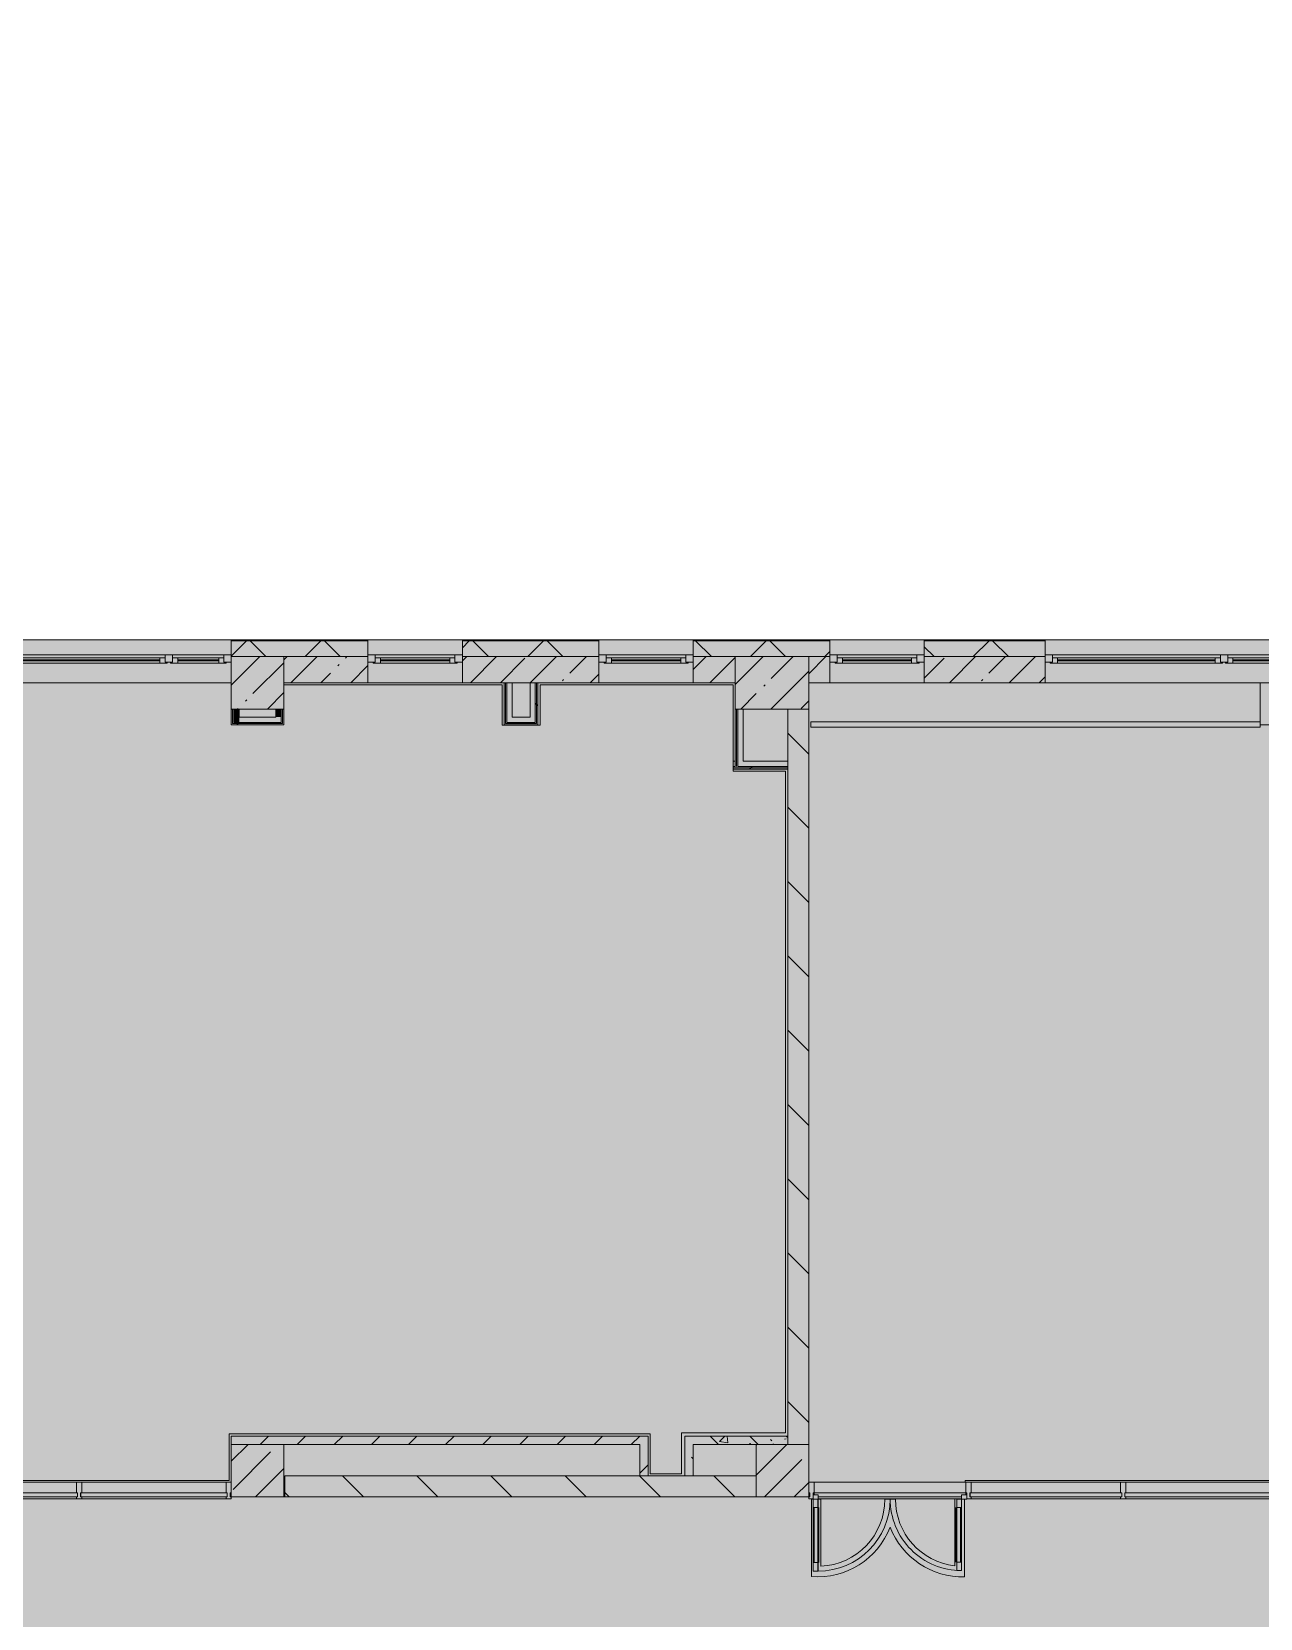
# Model space of a CAD drawing. Header units: millimetres. Extents: x 81094 to 272713, y -8553 to 29000.
# Drawn here: x 249352 to 261053, y 12246 to 27348 of the extents above; entities that cross this region are included whole.
import ezdxf

# ---------------------------------------------------------------- set-up
doc = ezdxf.new("R2010")
doc.units = ezdxf.units.MM
doc.layers.add('A-DETL-GENF-1', color=7, linetype='Continuous', lineweight=9, true_color=0xc0c0c0, transparency=0.4)
for name, color, linetype, lineweight, true_color in [('A-DETL-GENF-2', 7, 'Continuous', 5, 0xe2e2e2), ('A-DETL-GENF-3', 7, 'Continuous', 5, 0xb7b7b7), ('A-DOOR-3', 7, 'Continuous', 5, 0xb7b7b7), ('A-FLOR-2', 7, 'Continuous', 5, 0xb7b7b7), ('A-GLAZ-2', 7, 'Continuous', 5, 0x737373), ('A-GLAZ-CURT-3', 7, 'Continuous', 5, 0x737373), ('A-GLAZ-CWMG-4', 7, 'Continuous', 5, 0x737373), ('A-WALL-6', 7, 'Continuous', 5, 0x737373), ('A-WALL-7', 7, 'Continuous', 9, 0x737373), ('I-WALL-1', 7, 'Continuous', 5, 0xe7e7e7), ('I-WALL-2', 7, 'Continuous', 9, 0xe7e7e7), ('I-WALL-4', 7, 'Continuous', 5, 0x737373), ('I-WALL-5', 7, 'Continuous', 5, 0x787878), ('S-COLS-2', 7, 'Continuous', 5, 0x737373)]:
    doc.layers.add(name, color=color, linetype=linetype, lineweight=lineweight, true_color=true_color)
for name, color, linetype, lineweight in [('A-GLAZ-CURT-2', 7, 'Continuous', 5), ('A-WALL-5', 7, 'Continuous', 5), ('I-WALL-3', 7, 'Continuous', 5), ('S-COLS-1', 7, 'Continuous', 5)]:
    doc.layers.add(name, color=color, linetype=linetype, lineweight=lineweight)
pattern_1 = [(45, (145702.9, 0), (-285.1231, 285.1231), []), (45, (145988.04, 0), (-285.1231, 285.1231), [504.031, -100.806, 16.764, -84.042])]
pattern_2 = [(135, (145702.9, 0), (-353.5534, -353.5534), [])]
pattern_3 = [(135, (145702.9, 0), (-377.1708, -377.1708), [533.4, -88.9, 17.78, -88.9]), (135, (145702.9, 376.94), (-377.1708, -377.1708), []), (50, (145702.9, 0), (637.6445, -55.7866), [66.675, -733.425]), (355, (145702.9, 0), (-123.3494, 668.6992), [53.34, -586.74]), (100.451, (145756.05, -4.65), (514.299, 612.908), [56.665, -623.315]), (46.184, (145702.9, 177.8), (948.7764, -147.1497), [100.012, -1100.137]), (96.636, (145782, 165.5), (830.909, 865.997), [84.998, -934.973]), (351.184, (145702.9, 177.8), (830.918, 865.988), [80.01, -880.11]), (21, (145791.8, 133.35), (530.6506, -357.9283), [66.675, -733.425]), (326, (145791.8, 133.35), (216.308, 644.6585), [53.34, -586.74]), (71.451, (145836.04, 103.5), (746.9596, 286.7243), [56.665, -623.315]), (37.5, (145702.92, 0), (10.81053, 295.9426), [16.764, -562.864, 16.764, -578.866, -588.962]), (37.5, (145702.92, 0), (10.81053, 295.9426), [-1175.258, 16.764, -572.198]), (7.5, (145702.9, 0), (233.8692, 350.63175), [16.764, -322.834, 16.764, -549.529, -224.472]), (7.5, (145702.9, 0), (233.8692, 350.63175), [-905.891, 16.764, -207.708]), (327.5, (145504.67, 0), (474.5678, -20.0513), [16.764, -205.486, 16.764, -676.656, -920.115]), (327.5, (145504.67, 0), (474.5678, -20.0513), [-915.67, 16.764, -903.351]), (317.5, (145415.77, 0), (518.4522, 88.9934), [16.764, -272.161, 16.764, -443.738, -653.415]), (317.5, (145415.77, 0), (518.4522, 88.9934), [-749.427, 16.764, -636.651])]
pattern_4 = [(45, (145702.9, 0), (-530.33, 530.33), []), (135, (145702.9, 0), (-530.33, -530.33), [])]
pattern_5 = [(45, (145702.92, 0), (-176.7767, 176.7767), [])]

# ---------------------------------------------------------------- blocks, each defined once
blk = doc.blocks.new('120_Окно_СКБ_1Ст - 120_Окно_СКБ_1Ст 900х2500_h_ с форточкой-22877787-2_7_3_птичка')
at = {"layer": 'A-GLAZ-2'}
for p, q in [((-450, -127), (-450, -57)), ((-450, -57), (-380, -57)), ((450, -57), (-450, -57)), ((-380, -127), (-450, -127)), ((-450, -127), (-400, -127)), ((-380, -127), (-400, -127)), ((-400, -127), (-400, -137)), ((-400, -137), (400, -137)), ((400, -137), (-400, -137)), ((-380, -57), (-380, -127)), ((380, -87), (-380, -87)), ((-380, -87), (-380, -127)), ((-330, -137), (-330, -87)), ((-330, -107), (330, -107)), ((330, -117), (-330, -117)), ((330, -137), (330, -87)), ((380, -127), (380, -57)), ((380, -57), (450, -57)), ((380, -127), (380, -87)), ((450, -127), (380, -127)), ((400, -127), (380, -127)), ((400, -127), (450, -127)), ((400, -137), (400, -127)), ((450, -57), (450, -127))]:
    blk.add_line(p, q, dxfattribs=at)
blk = doc.blocks.new('120_Окно_СКБ_2Ст_Фрамуга сверху - 120_Окно_СКБ_2Ст_2300х2500_h_ ДОО-23103760-2_7_3_птичка')
at = {"layer": 'A-GLAZ-2'}
for p, q in [((-1150, -127), (-1150, -57)), ((-1150, -57), (-1080, -57)), ((1150, -57), (-1150, -57)), ((-1080, -127), (-1150, -127)), ((-1150, -127), (-1100, -127)), ((-1080, -127), (-1100, -127)), ((-1100, -127), (-1100, -137)), ((-1100, -137), (540, -137)), ((540, -137), (-1100, -137)), ((-1080, -57), (-1080, -127)), ((-1080, -57), (1080, -57)), ((520, -87), (-1080, -87)), ((-1080, -87), (-1080, -127)), ((-1030, -137), (-1030, -87)), ((-1030, -107), (470, -107)), ((470, -117), (-1030, -117)), ((470, -137), (470, -87)), ((520, -127), (520, -57)), ((520, -57), (590, -57)), ((520, -127), (520, -87)), ((590, -127), (520, -127)), ((540, -127), (520, -127)), ((540, -127), (570, -127)), ((540, -127), (570, -127)), ((540, -137), (540, -127)), ((590, -127), (570, -127)), ((570, -127), (570, -137)), ((570, -137), (1100, -137)), ((1100, -137), (570, -137)), ((590, -57), (590, -127)), ((1080, -87), (590, -87)), ((590, -87), (590, -127)), ((640, -137), (640, -87)), ((640, -107), (1030, -107)), ((1030, -117), (640, -117)), ((1030, -137), (1030, -87)), ((1080, -127), (1080, -57)), ((1080, -57), (1150, -57)), ((1080, -127), (1080, -87)), ((1150, -127), (1080, -127)), ((1100, -127), (1080, -127)), ((1100, -127), (1150, -127)), ((1100, -137), (1100, -127)), ((1150, -57), (1150, -127))]:
    blk.add_line(p, q, dxfattribs=at)
blk = doc.blocks.new('120_Окно_СКБ_2Ст_Фрамуга сверху - 120_Окно_СКБ_2Ст_2300х2500_h_ ДОО-V132-2_7_3_птичка')
at = {"layer": 'A-GLAZ-2'}
for p, q in [((-1150, -127), (-1150, -57)), ((-1150, -57), (-1080, -57)), ((1150, -57), (-1150, -57)), ((-1080, -127), (-1150, -127)), ((-1150, -127), (-1100, -127)), ((-1080, -127), (-1100, -127)), ((-1100, -127), (-1100, -137)), ((-1100, -137), (540, -137)), ((540, -137), (-1100, -137)), ((-1080, -57), (-1080, -127)), ((-1080, -57), (1080, -57)), ((520, -87), (-1080, -87)), ((-1080, -87), (-1080, -127)), ((-1030, -137), (-1030, -87)), ((-1030, -107), (470, -107)), ((470, -117), (-1030, -117)), ((470, -137), (470, -87)), ((520, -127), (520, -57)), ((520, -57), (590, -57)), ((520, -127), (520, -87)), ((590, -127), (520, -127)), ((540, -127), (520, -127)), ((540, -127), (570, -127)), ((540, -127), (570, -127)), ((540, -137), (540, -127)), ((590, -127), (570, -127)), ((570, -127), (570, -137)), ((570, -137), (1100, -137)), ((1100, -137), (570, -137)), ((590, -57), (590, -127)), ((1080, -87), (590, -87)), ((590, -87), (590, -127)), ((640, -137), (640, -87)), ((640, -107), (1030, -107)), ((1030, -117), (640, -117)), ((1030, -137), (1030, -87)), ((1080, -127), (1080, -57)), ((1080, -57), (1150, -57)), ((1080, -127), (1080, -87)), ((1150, -127), (1080, -127)), ((1100, -127), (1080, -127)), ((1100, -127), (1150, -127)), ((1100, -137), (1100, -127)), ((1150, -57), (1150, -127))]:
    blk.add_line(p, q, dxfattribs=at)
blk = doc.blocks.new('BSC_Колонна _Прямоугольная - 500х500-23282986-2_7_3_птичка')
at = {"layer": 'S-COLS-1'}
h = blk.add_hatch(dxfattribs=at)
h.set_pattern_fill('FP_164', color=256, style=0, pattern_type=2)
h.set_pattern_definition([(45, (-105800, -21150), (-285.1231, 285.1231), []), (45, (-105514.88, -21150), (-285.1231, 285.1231), [504.031, -100.806, 16.764, -84.042])])
h.paths.add_polyline_path([(-250, -250), (250, -250), (250, 250), (-250, 250), (-250, -95)])
at = {"layer": 'S-COLS-2'}
for p, q in [((250, 250), (-250, 250)), ((-250, 250), (-250, -250)), ((250, -250), (250, 250)), ((-250, -250), (250, -250))]:
    blk.add_line(p, q, dxfattribs=at)
blk = doc.blocks.new('BSC_Колонна _Прямоугольная - 700х500-V157-2_7_3_птичка')
at = {"layer": 'S-COLS-1'}
h = blk.add_hatch(dxfattribs=at)
h.set_pattern_fill('FP_176', color=256, style=0, pattern_type=2)
h.set_pattern_definition([(45, (-110700, -21150), (-285.1231, 285.1231), []), (45, (-110414.88, -21150), (-285.1231, 285.1231), [504.031, -100.806, 16.764, -84.042])])
h.paths.add_polyline_path([(-350, -250), (350, -250), (350, 250), (-350, 250)])
at = {"layer": 'S-COLS-2'}
for p, q in [((350, 250), (-350, 250)), ((-350, 250), (-350, -250)), ((350, -250), (350, 250)), ((-350, -250), (350, -250))]:
    blk.add_line(p, q, dxfattribs=at)
blk = doc.blocks.new('Прямоугольный импост - Импост структурный с накладкой - 160мм Темный-V196-2_7_3_птичка')
at = {"layer": 'A-GLAZ-CWMG-4'}
for p, q in [((-50, 0), (-50, 17)), ((-50, 17), (0, 17)), ((-40, 0), (-50, 0)), ((-40, -40), (-40, 0)), ((0, 0), (-10, 0)), ((-10, 0), (-10, -40)), ((0, 17), (0, 0)), ((-50, -140), (-50, -40)), ((-50, -40), (-40, -40)), ((0, -140), (-50, -140)), ((-10, -40), (0, -40)), ((0, -40), (0, -140))]:
    blk.add_line(p, q, dxfattribs=at)
blk = doc.blocks.new('Системная панель - Стекло - 40мм-32427251-2_7_3_птичка')
at = {"layer": 'A-GLAZ-CURT-2'}
h = blk.add_hatch(dxfattribs=at)
h.set_pattern_fill('FP_193', color=256, style=0, pattern_type=2)
h.set_pattern_definition([(45, (-105312.5, -12900), (-1414.214, 1414.214), [1000, -3000]), (45, (-106312.5, -13400), (-1414.214, 1414.214), [3000, -1000]), (45, (-104312.5, -13900), (-1414.214, 1414.214), [1000, -3000])])
h.paths.add_polyline_path([(-218, 0), (697, 0), (697, 40), (-697, 40), (-697, 0)])
at = {"layer": 'A-GLAZ-CURT-3'}
for p, q in [((697, 40), (-697, 40)), ((-697, 40), (-697, 0)), ((697, 0), (697, 40)), ((-697, 0), (697, 0))]:
    blk.add_line(p, q, dxfattribs=at)
blk = doc.blocks.new('Прямоугольный импост - Импост структурный с накладкой - 160мм Темный-32427249-2_7_3_птичка')
at = {"layer": 'A-GLAZ-CWMG-4'}
for p, q in [((105500, 13540), (104125, 13540)), ((105500, 13383), (104125, 13383))]:
    blk.add_line(p, q, dxfattribs=at)
blk = doc.blocks.new('Системная панель - Стекло - 40мм-32427252-2_7_3_птичка')
at = {"layer": 'A-GLAZ-CURT-3'}
for p, q in [((720, 40), (-720, 40)), ((-720, 40), (-720, 0)), ((-720, 0), (720, 0)), ((720, 0), (720, 40))]:
    blk.add_line(p, q, dxfattribs=at)
blk = doc.blocks.new('Прямоугольный импост - Импост структурный с накладкой - 160мм Темный-32427250-2_7_3_птичка')
at = {"layer": 'A-GLAZ-CWMG-4'}
for p, q in [((104075, 13540), (102655, 13540)), ((104075, 13383), (102655, 13383))]:
    blk.add_line(p, q, dxfattribs=at)
blk = doc.blocks.new('Прямоугольный импост - Импост структурный с накладкой - 160мм Темный-V198-2_7_3_птичка')
at = {"layer": 'A-GLAZ-CWMG-4'}
for p, q in [((-25, 0), (-25, 17)), ((-25, 17), (25, 17)), ((-15, 0), (-25, 0)), ((-15, -40), (-15, 0)), ((25, 0), (15, 0)), ((15, 0), (15, -40)), ((25, 17), (25, 0)), ((-25, -140), (-25, -40)), ((-25, -40), (-15, -40)), ((25, -140), (-25, -140)), ((15, -40), (25, -40)), ((25, -40), (25, -140))]:
    blk.add_line(p, q, dxfattribs=at)
blk = doc.blocks.new('Прямоугольный импост - Импост структурный с накладкой - 160мм Темный-32356295-2_7_3_птичка')
at = {"layer": 'A-GLAZ-CWMG-4'}
for p, q in [((-50, 40), (-50, 140)), ((-50, 140), (0, 140)), ((-40, 40), (-50, 40)), ((-40, 20), (-40, 40)), ((-10, 40), (-10, 0)), ((0, 40), (-10, 40)), ((-10, 0), (0, 0)), ((0, 140), (0, 40)), ((0, 0), (0, -17)), ((0, -17), (-36, -17))]:
    blk.add_line(p, q, dxfattribs=at)
blk = doc.blocks.new('Системная панель - Стекло - 40мм-32428871-2_7_3_птичка')
at = {"layer": 'A-GLAZ-CURT-3'}
for p, q in [((749, 0), (-749, 0)), ((-749, 0), (-749, -40)), ((749, -40), (749, 0)), ((-749, -40), (749, -40))]:
    blk.add_line(p, q, dxfattribs=at)
blk = doc.blocks.new('Дверь_Витражная_остекление_ - ВВ-23-32429828-2_7_3_птичка')
at = {"layer": 'A-DETL-GENF-2'}
for points in [[(-682.5, 700), (-682.5, 20), (-637.5, 20), (-637.5, 700)], [(687.5, 705), (687.5, 20), (732.5, 20), (732.5, 705)]]:
    blk.add_hatch(color=256, dxfattribs=at).paths.add_polyline_path(points)
at = {"layer": 'A-DETL-GENF-3'}
for p, q in [((-682.5, 700), (-637.5, 700)), ((-682.5, 700), (-682.5, 20)), ((-637.5, 700), (-682.5, 700)), ((-682.5, 700), (-682.5, 20)), ((-682.5, 620), (-637.5, 620)), ((-672.5, 620), (-672.5, 100)), ((-637.5, 700), (-637.5, 20)), ((-637.5, 20), (-637.5, 700)), ((-628.5, 620), (-628.5, 100)), ((678.5, 625), (678.5, 100)), ((732.5, 705), (687.5, 705)), ((687.5, 705), (687.5, 20)), ((732.5, 705), (687.5, 705)), ((687.5, 705), (687.5, 20)), ((732.5, 625), (687.5, 625)), ((722.5, 625), (722.5, 100)), ((732.5, 705), (732.5, 20)), ((732.5, 20), (732.5, 705)), ((-682.5, 100), (-637.5, 100)), ((-637.5, 20), (-682.5, 20)), ((-682.5, 20), (-637.5, 20)), ((732.5, 100), (687.5, 100))]:
    blk.add_line(p, q, dxfattribs=at)
at = {"layer": 'A-DOOR-3'}
for p, q in [((-682.5, 700), (-682.5, 20)), ((682.5, 705), (682.5, 20)), ((-682.5, 20), (-732.5, 20)), ((-732.5, 20), (-732.5, -20)), ((-682.5, -20), (-682.5, 20)), ((732.5, 20), (682.5, 20)), ((682.5, 20), (682.5, -20)), ((732.5, -20), (732.5, 20)), ((-732.5, -20), (-682.5, -20)), ((682.5, -20), (732.5, -20))]:
    blk.add_line(p, q, dxfattribs=at)
for centre, radius, start, end in [((-682.5, 20), 680, 360, 90), ((682.5, 20), 685, 90, 180)]:
    blk.add_arc(centre, radius, start, end, dxfattribs=at)
blk = doc.blocks.new('Прямоугольный импост - Импост структурный с накладкой - 160мм Темный-32428730-2_7_3_птичка')
at = {"layer": 'A-GLAZ-CWMG-4'}
for p, q in [((111101, 13540), (112546, 13540)), ((111101, 13420), (111101, 13440)), ((111101, 13440), (112546, 13440)), ((111141, 13400), (112506, 13400)), ((111141, 13383), (112506, 13383)), ((112546, 13440), (112546, 13420))]:
    blk.add_line(p, q, dxfattribs=at)
blk = doc.blocks.new('Прямоугольный импост - Импост структурный с накладкой - 160мм Темный-32428868-2_7_3_птичка')
at = {"layer": 'A-GLAZ-CWMG-4'}
for p, q in [((114071, 13540), (115549, 13540)), ((114071, 13383), (115549, 13383))]:
    blk.add_line(p, q, dxfattribs=at)
blk = doc.blocks.new('Системная панель - Стекло - 40мм-32428872-2_7_3_птичка')
at = {"layer": 'A-GLAZ-CURT-2'}
h = blk.add_hatch(dxfattribs=at)
h.set_pattern_fill('FP_194', color=256, style=0, pattern_type=2)
h.set_pattern_definition([(225, (113808, 12900), (1414.214, -1414.214), [1000, -3000]), (225, (114808, 13400), (1414.214, -1414.214), [3000, -1000]), (225, (112808, 13900), (1414.214, -1414.214), [1000, -3000])])
h.paths.add_polyline_path([(-723, 0), (-723, -40), (722, -40), (722, 0), (-561, 0)])
at = {"layer": 'A-GLAZ-CURT-3'}
for p, q in [((722, 0), (-723, 0)), ((-723, 0), (-723, -40)), ((722, -40), (722, 0)), ((-723, -40), (722, -40))]:
    blk.add_line(p, q, dxfattribs=at)
blk = doc.blocks.new('Прямоугольный импост - Импост структурный с накладкой - 160мм Темный-32428869-2_7_3_птичка')
at = {"layer": 'A-GLAZ-CWMG-4'}
for p, q in [((112596, 13540), (114021, 13540)), ((112596, 13383), (114021, 13383))]:
    blk.add_line(p, q, dxfattribs=at)
blk = doc.blocks.new('Прямоугольный импост - Импост структурный с накладкой - 160мм Темный-32356291-2_7_3_птичка')
at = {"layer": 'A-GLAZ-CWMG-4'}
for p, q in [((-25, 40), (-25, 140)), ((-25, 140), (25, 140)), ((-15, 40), (-25, 40)), ((-25, -17), (-25, 0)), ((-25, 0), (-15, 0)), ((-15, 0), (-15, 40)), ((15, 40), (15, 20)), ((25, 40), (15, 40)), ((25, 140), (25, 40)), ((15, -17), (-25, -17))]:
    blk.add_line(p, q, dxfattribs=at)
blk = doc.blocks.new('Прямоугольный импост - Импост структурный с накладкой - 160мм Темный-30755836-2_7_3_птичка')
at = {"layer": 'A-GLAZ-CWMG-4'}
for p, q in [((-25, 40), (-25, 140)), ((-25, 140), (25, 140)), ((-15, 40), (-25, 40)), ((-25, -17), (-25, 0)), ((-25, 0), (-15, 0)), ((-15, 0), (-15, 40)), ((15, 40), (15, 0)), ((25, 40), (15, 40)), ((15, 0), (25, 0)), ((25, 140), (25, 40)), ((25, 0), (25, -17)), ((25, -17), (-25, -17))]:
    blk.add_line(p, q, dxfattribs=at)

msp = doc.modelspace()

# ---------------------------------------------------------------- hatches: boundary and pattern name
at = {"layer": 'A-DETL-GENF-1'}
msp.add_hatch(color=256, dxfattribs=at).paths.add_polyline_path([(267919.9, -258), (270940.9, -258), (270940.9, 21558), (239010.9, 21558), (239010.9, 27348), (230562.9, 27348), (230562.9, 5750), (234904.9, 5750), (234904.9, -258), (266992.3, -258)])
at = {"layer": 'A-WALL-5'}
h = msp.add_hatch(dxfattribs=at)
h.set_pattern_fill('FP_77', color=256, style=0, pattern_type=2)
h.set_pattern_definition([(45, (145702.9, 0), (-353.5534, 353.5534), []), (135, (145702.9, 0), (-353.5534, -353.5534), [])])
h.paths.add_polyline_path([(270932.9, 21400), (270932.9, 21550), (265853.1, 21550), (265853.1, 21400), (270782.9, 21400)])
h.paths.add_polyline_path([(264953.1, 21400), (264953.1, 21550), (263603.4, 21550), (263603.4, 21400), (264209.8, 21400)])
h.paths.add_polyline_path([(252152, 21400), (252553.4, 21400), (252553.4, 21550), (251253.1, 21550), (251253.1, 21400), (251752.9, 21400)])
h.paths.add_polyline_path([(254753.4, 21400), (254753.4, 21550), (253453.4, 21550), (253453.4, 21400), (254007.1, 21400)])
h.paths.add_polyline_path([(255653.4, 21400), (256952.9, 21400), (256952.9, 21550), (255653.4, 21550)])
h.paths.add_polyline_path([(261803.4, 21400), (262703.4, 21400), (262703.4, 21550), (261303.4, 21550), (261303.4, 21400), (261427.2, 21400)])
h.paths.add_polyline_path([(259003.4, 21400), (259003.4, 21550), (257852.9, 21550), (257852.9, 21400)])
h.paths.add_polyline_path([(248953.1, 21400), (248953.1, 21550), (247752.9, 21550), (247752.9, 21400), (248441.9, 21400)])
h.paths.add_polyline_path([(239010.9, 21400), (239012.9, 21400), (239008.8, 21550), (238762.9, 21550), (238762.9, 21400), (238969.9, 21400)])
h.paths.add_polyline_path([(242312.9, 21400), (246852.9, 21400), (246852.9, 21550), (242312.9, 21550)])
at = {"layer": 'I-WALL-1'}
msp.add_hatch(color=256, dxfattribs=at).paths.add_polyline_path([(256127.9, 20404), (256127.9, 20900), (256077.9, 20900), (256077.9, 20404)])
at = {"layer": 'I-WALL-2'}
for points in [[(253927.9, 20774), (253927.9, 21150), (253877.9, 21150), (253877.9, 20774)], [(254147.9, 20824), (254147.9, 21150), (254097.9, 21150), (254097.9, 20824)], [(251327.9, 20774), (251327.9, 20900), (251277.9, 20900), (251277.9, 20774)], [(251727.9, 20824), (251727.9, 20900), (251677.9, 20900), (251677.9, 20824)], [(251327.9, 20774), (251727.9, 20774), (251727.9, 20824), (251327.9, 20824)], [(253927.9, 20774), (254147.9, 20774), (254147.9, 20824), (253927.9, 20824)]]:
    msp.add_hatch(color=256, dxfattribs=at).paths.add_polyline_path(points)
h = msp.add_hatch(color=256, dxfattribs=at)
h.paths.add_polyline_path([(256052.9, 20354), (256052.9, 20404), (256032.9, 20404), (256032.9, 20354)])
h.paths.add_polyline_path([(256552.9, 20354), (256552.9, 20404), (256077.9, 20404), (256077.9, 20354)])
at = {"layer": 'I-WALL-3'}
h = msp.add_hatch(dxfattribs=at)
h.set_pattern_fill('FP_85', color=256, style=0, pattern_type=2)
h.set_pattern_definition(pattern_1)
h.paths.add_polyline_path([(257852.9, 21150), (259003.4, 21150), (259003.4, 21400), (257852.9, 21400)])
h.paths.add_polyline_path([(261803.4, 21150), (262703.4, 21150), (262703.4, 21400), (261803.4, 21400), (261803.4, 21239.3)])
h.paths.add_polyline_path([(266912.9, 21150), (266912.9, 21400), (266552.9, 21400), (266552.9, 21150)])
h.paths.add_polyline_path([(264218.4, 21150), (264953.1, 21150), (264953.1, 21400), (263603.4, 21400), (263603.4, 21150), (264209.8, 21150)])
h.paths.add_polyline_path([(246840.4, 21150), (246852.9, 21150), (246852.9, 21400), (246502.9, 21400), (246502.9, 21150), (246827.9, 21150)])
h.paths.add_polyline_path([(248441.9, 21150), (248953.1, 21150), (248953.1, 21400), (247752.9, 21400), (247752.9, 21150)])
h.paths.add_polyline_path([(251752.9, 21150), (252553.4, 21150), (252553.4, 21400), (251752.9, 21400)])
h.paths.add_polyline_path([(254007.1, 21150), (254753.4, 21150), (254753.4, 21400), (253453.4, 21400), (253453.4, 21150), (253927.9, 21150)])
h.paths.add_polyline_path([(256952.9, 21150), (256952.9, 21400), (256752.9, 21400), (256752.9, 21150), (256789.6, 21150)])
h.paths.add_polyline_path([(256052.9, 21150), (256052.9, 21400), (255653.4, 21400), (255653.4, 21150), (255862.1, 21150)])
h = msp.add_hatch(dxfattribs=at)
h.set_pattern_fill('FP_189', color=256, style=0, pattern_type=2)
h.set_pattern_definition(pattern_4)
h.paths.add_polyline_path([(254147.9, 20774), (254160.4, 20774), (254160.4, 21150), (254147.9, 21150), (254147.9, 20824)])
h = msp.add_hatch(dxfattribs=at)
h.set_pattern_fill('FP_189', color=256, style=0, pattern_type=2)
h.set_pattern_definition(pattern_4)
h.paths.add_polyline_path([(254172.9, 20761.5), (254172.9, 21150), (254160.4, 21150), (254160.4, 20761.5)])
h = msp.add_hatch(dxfattribs=at)
h.set_pattern_fill('FP_88', color=256, style=0, pattern_type=2)
h.set_pattern_definition(pattern_2)
h.paths.add_polyline_path([(256752.9, 13900), (256752.9, 20900), (256552.9, 20900), (256552.9, 13900)])
h = msp.add_hatch(dxfattribs=at)
h.set_pattern_fill('FP_189', color=256, style=0, pattern_type=2)
h.set_pattern_definition(pattern_4)
h.paths.add_polyline_path([(251265.4, 20749), (251752.9, 20749), (251752.9, 20761.5), (251265.4, 20761.5)])
h = msp.add_hatch(dxfattribs=at)
h.set_pattern_fill('FP_189', color=256, style=0, pattern_type=2)
h.set_pattern_definition(pattern_4)
h.paths.add_polyline_path([(251277.9, 20761.5), (251740.4, 20761.5), (251740.4, 20774), (251277.9, 20774)])
h = msp.add_hatch(dxfattribs=at)
h.set_pattern_fill('FP_189', color=256, style=0, pattern_type=2)
h.set_pattern_definition(pattern_4)
h.paths.add_polyline_path([(256552.9, 20341.5), (256552.9, 20354), (256032.9, 20354), (256032.9, 20341.5)])
h = msp.add_hatch(dxfattribs=at)
h.set_pattern_fill('FP_189', color=256, style=0, pattern_type=2)
h.set_pattern_definition(pattern_4)
h.paths.add_polyline_path([(256552.9, 20329), (256552.9, 20341.5), (256032.9, 20341.5), (256032.9, 20329)])
h = msp.add_hatch(dxfattribs=at)
h.set_pattern_fill('FP_89', color=256, style=0, pattern_type=2)
h.set_pattern_definition(pattern_5)
h.paths.add_polyline_path([(255222.9, 13900), (255222.9, 13980), (251252.9, 13980), (251252.9, 13900), (255142.9, 13900)])
h = msp.add_hatch(dxfattribs=at)
h.set_pattern_fill('FP_89', color=256, style=0, pattern_type=2)
h.set_pattern_definition(pattern_5)
h.paths.add_polyline_path([(255222.9, 13600), (255222.9, 13900), (255142.9, 13900), (255142.9, 13600)])
h = msp.add_hatch(dxfattribs=at)
h.set_pattern_fill('FP_88', color=256, style=0, pattern_type=2)
h.set_pattern_definition(pattern_2)
h.paths.add_polyline_path([(256252.9, 13400), (256252.9, 13600), (251762.9, 13600), (251762.9, 13400), (255862.1, 13400)])
at = {"layer": 'I-WALL-5'}
h = msp.add_hatch(dxfattribs=at)
h.set_pattern_fill('FP_98', color=256, style=0, pattern_type=2)
h.set_pattern_definition(pattern_3)
h.paths.add_polyline_path([(255652.9, 13600), (255652.9, 13980), (255572.9, 13980), (255572.9, 13600)])
h = msp.add_hatch(dxfattribs=at)
h.set_pattern_fill('FP_98', color=256, style=0, pattern_type=2)
h.set_pattern_definition(pattern_3)
h.paths.add_polyline_path([(256552.9, 13900), (256552.9, 13980), (255652.9, 13980), (255652.9, 13900), (255862.1, 13900)])
at = {"layer": 'S-COLS-1'}
h = msp.add_hatch(dxfattribs=at)
h.set_pattern_fill('FP_85', color=256, style=0, pattern_type=2)
h.set_pattern_definition(pattern_1)
h.paths.add_polyline_path([(251752.9, 13400), (251752.9, 13900), (251252.9, 13900), (251252.9, 13400)])
h = msp.add_hatch(dxfattribs=at)
h.set_pattern_fill('FP_85', color=256, style=0, pattern_type=2)
h.set_pattern_definition(pattern_1)
h.paths.add_polyline_path([(256252.9, 13400), (256752.9, 13400), (256752.9, 13900), (256252.9, 13900), (256252.9, 13534.8)])

# ---------------------------------------------------------------- linework, layer by layer
at = {"layer": 'A-FLOR-2'}
for p, q in [((253831.9, 21130), (251752.9, 21130)), ((253831.9, 20748), (253831.9, 21130)), ((256031.9, 21130), (254193.9, 21130)), ((254193.9, 21130), (254193.9, 20748)), ((256031.9, 20308), (256031.9, 21130)), ((254193.9, 20748), (253831.9, 20748)), ((256531.9, 20308), (256031.9, 20308)), ((256531.9, 14011), (256531.9, 20308)), ((251232.9, 13557), (251232.9, 14000)), ((251232.9, 14000), (255242.9, 14000)), ((255242.9, 14000), (255242.9, 13620)), ((255541.9, 13620), (255541.9, 14011)), ((255541.9, 14011), (256531.9, 14011)), ((255242.9, 13620), (255541.9, 13620)), ((248357.9, 13557), (251232.9, 13557)), ((258242.9, 13540), (258242.9, 13557)), ((258242.9, 13557), (261302.9, 13557)), ((251762.9, 13400), (251752.9, 13400)), ((256752.9, 13400.5), (256763.8, 13400.5)), ((256789.6, 13378.5), (256778.8, 13378.5)), ((256778.8, 13378.5), (256778.8, 12642.4)), ((256868.1, 13378.5), (256838.4, 13378.5)), ((256868.1, 12740.7), (256868.1, 13378.5)), ((257578.4, 13380), (257478.4, 13380)), ((258208.4, 13381.5), (258143.7, 13381.5)), ((258143.7, 13381.5), (258143.7, 12744.4)), ((258236, 12640.2), (258236, 13380))]:
    msp.add_line(p, q, dxfattribs=at)
for centre, radius, start, end in [((256838.4, 13380), 640, 272.66078, 0), ((258218.4, 13380), 640, 180, 263.29215), ((256838.4, 13380), 740, 265.37807, 338.81722), ((258218.4, 13380), 740, 201.18278, 271.36364)]:
    msp.add_arc(centre, radius, start, end, dxfattribs=at)
at = {"layer": 'A-WALL-6'}
for p, q in [((255653.4, 21558), (242312.9, 21558)), ((251253.1, 21558), (251253.1, 21400)), ((252553.4, 21400), (252553.4, 21558)), ((253453.4, 21558), (253453.4, 21400)), ((254753.4, 21400), (254753.4, 21558)), ((265853.1, 21558), (255653.4, 21558)), ((255653.4, 21558), (255653.4, 21400)), ((256952.9, 21400), (256952.9, 21558)), ((257852.9, 21558), (257852.9, 21400)), ((259003.4, 21400), (259003.4, 21558))]:
    msp.add_line(p, q, dxfattribs=at)
at = {"layer": 'A-WALL-7'}
for p, q in [((252553.4, 21553), (251253.1, 21553)), ((252553.4, 21550), (251253.1, 21550)), ((254753.4, 21553), (253453.4, 21553)), ((254753.4, 21550), (253453.4, 21550)), ((256952.9, 21553), (255653.4, 21553)), ((256952.9, 21550), (255653.4, 21550)), ((259003.4, 21553), (257852.9, 21553)), ((259003.4, 21550), (257852.9, 21550)), ((252553.4, 21400), (251752.9, 21400)), ((254753.4, 21400), (253453.4, 21400)), ((256052.9, 21400), (255653.4, 21400)), ((256952.9, 21400), (256752.9, 21400)), ((259003.4, 21400), (257852.9, 21400)), ((253927.9, 21150), (253852.9, 21150)), ((253865.4, 20761.5), (253865.4, 21150)), ((253877.9, 20774), (253877.9, 21150)), ((254172.9, 21150), (254097.9, 21150)), ((254147.9, 21150), (254147.9, 20774)), ((254160.4, 21150), (254160.4, 20761.5)), ((251265.4, 20761.5), (251265.4, 20900)), ((251277.9, 20774), (251277.9, 20900)), ((251727.9, 20900), (251727.9, 20774)), ((251740.4, 20900), (251740.4, 20761.5)), ((256065.4, 20900), (256065.4, 20354)), ((256077.9, 20900), (256077.9, 20354)), ((251740.4, 20761.5), (251265.4, 20761.5)), ((251727.9, 20774), (251277.9, 20774)), ((254160.4, 20761.5), (253865.4, 20761.5)), ((254147.9, 20774), (253877.9, 20774)), ((256052.9, 20404), (256052.9, 20354)), ((256052.9, 20354), (256032.9, 20354)), ((256552.9, 20341.5), (256032.9, 20341.5)), ((256552.9, 20354), (256077.9, 20354)), ((256552.9, 13900), (256552.9, 13980)), ((255142.9, 13600), (255222.9, 13600))]:
    msp.add_line(p, q, dxfattribs=at)
at = {"layer": 'I-WALL-4'}
for p, q in [((252553.4, 21150), (252553.4, 21400)), ((253453.4, 21400), (253453.4, 21150)), ((254753.4, 21150), (254753.4, 21400)), ((255653.4, 21400), (255653.4, 21150)), ((256952.9, 21150), (256952.9, 21400)), ((257852.9, 21400), (257852.9, 21150)), ((259003.4, 21150), (259003.4, 21400)), ((251252.9, 21150), (246852.9, 21150)), ((253852.9, 21150), (251752.9, 21150)), ((253852.9, 21150), (253852.9, 20749)), ((253927.9, 21150), (254097.9, 21150)), ((253927.9, 20824), (253927.9, 21150)), ((254097.9, 21150), (254097.9, 20824)), ((256052.9, 21150), (254172.9, 21150)), ((254172.9, 20749), (254172.9, 21150)), ((261303.4, 21150), (256752.9, 21150)), ((261053.4, 21150), (261053.4, 20728)), ((251252.9, 20900), (251252.9, 20749)), ((251327.9, 20824), (251327.9, 20900)), ((251677.9, 20900), (251677.9, 20824)), ((251752.9, 20749), (251752.9, 20900)), ((256052.9, 20900), (256052.9, 20404)), ((256127.9, 20404), (256127.9, 20900)), ((256552.9, 20900), (256552.9, 13980)), ((256752.9, 13900), (256752.9, 20900)), ((251252.9, 20749), (251752.9, 20749)), ((251677.9, 20824), (251327.9, 20824)), ((253852.9, 20749), (254172.9, 20749)), ((254097.9, 20824), (253927.9, 20824)), ((256773.9, 20778), (261053.4, 20778)), ((256773.9, 20778), (256773.9, 20728)), ((261053.4, 20728), (256773.9, 20728)), ((261053.4, 20749), (261803.4, 20749)), ((256052.9, 20404), (256032.9, 20404)), ((256032.9, 20404), (256032.9, 20329)), ((256552.9, 20404), (256127.9, 20404)), ((256032.9, 20329), (256552.9, 20329)), ((255222.9, 13980), (251252.9, 13980)), ((251252.9, 13980), (251252.9, 13900)), ((251252.9, 13900), (255142.9, 13900)), ((255142.9, 13900), (255142.9, 13600)), ((255222.9, 13600), (255222.9, 13980)), ((255572.9, 13980), (255572.9, 13600)), ((256552.9, 13980), (255572.9, 13980)), ((255652.9, 13600), (255652.9, 13900)), ((255652.9, 13900), (256752.9, 13900)), ((255142.9, 13600), (251762.9, 13600)), ((251762.9, 13600), (251762.9, 13400)), ((256252.9, 13600), (255222.9, 13600)), ((256252.9, 13400), (256252.9, 13600)), ((251762.9, 13400), (256252.9, 13400))]:
    msp.add_line(p, q, dxfattribs=at)
at = {"layer": 'S-COLS-2'}
for p, q in [((251752.9, 13900), (251252.9, 13900)), ((251252.9, 13900), (251252.9, 13400)), ((251752.9, 13400), (251752.9, 13900)), ((256552.9, 13900), (256252.9, 13900)), ((256252.9, 13900), (256252.9, 13600)), ((256752.9, 13900), (256552.9, 13900)), ((256752.9, 13400), (256752.9, 13900)), ((256252.9, 13600), (256252.9, 13400)), ((251252.9, 13400), (251752.9, 13400)), ((256252.9, 13400), (256752.9, 13400))]:
    msp.add_line(p, q, dxfattribs=at)

# ---------------------------------------------------------------- block references
at = {"layer": 'A-DOOR-3', "rotation": 180}
msp.add_blockref('Дверь_Витражная_остекление_ - ВВ-23-32429828-2_7_3_птичка', (257525.9, 13400), dxfattribs=at)
at = {"layer": 'A-GLAZ-2'}
for name, p in [('120_Окно_СКБ_2Ст_Фрамуга сверху - 120_Окно_СКБ_2Ст_2300х2500_h_ ДОО-23103760-2_7_3_птичка', (250103.1, 21475)), ('120_Окно_СКБ_1Ст - 120_Окно_СКБ_1Ст 900х2500_h_ с форточкой-22877787-2_7_3_птичка', (253003.4, 21475)), ('120_Окно_СКБ_1Ст - 120_Окно_СКБ_1Ст 900х2500_h_ с форточкой-22877787-2_7_3_птичка', (255203.4, 21475)), ('120_Окно_СКБ_1Ст - 120_Окно_СКБ_1Ст 900х2500_h_ с форточкой-22877787-2_7_3_птичка', (257402.9, 21475)), ('120_Окно_СКБ_2Ст_Фрамуга сверху - 120_Окно_СКБ_2Ст_2300х2500_h_ ДОО-V132-2_7_3_птичка', (260153.4, 21475))]:
    msp.add_blockref(name, p, dxfattribs=at)
at = {"layer": 'A-GLAZ-CURT-3'}
for name, p in [('Системная панель - Стекло - 40мм-32427252-2_7_3_птичка', (249067.9, 13400)), ('Системная панель - Стекло - 40мм-32427251-2_7_3_птичка', (250515.4, 13400))]:
    msp.add_blockref(name, p, dxfattribs=at)
at = {"layer": 'A-GLAZ-CURT-3', "rotation": 180}
for name, p in [('Системная панель - Стекло - 40мм-32428872-2_7_3_птичка', (259010.9, 13400)), ('Системная панель - Стекло - 40мм-32428871-2_7_3_птичка', (260512.9, 13400))]:
    msp.add_blockref(name, p, dxfattribs=at)
at = {"layer": 'A-GLAZ-CWMG-4'}
for name in ['Прямоугольный импост - Импост структурный с накладкой - 160мм Темный-32427250-2_7_3_птичка', 'Прямоугольный импост - Импост структурный с накладкой - 160мм Темный-32427249-2_7_3_птичка', 'Прямоугольный импост - Импост структурный с накладкой - 160мм Темный-32428730-2_7_3_птичка', 'Прямоугольный импост - Импост структурный с накладкой - 160мм Темный-32428869-2_7_3_птичка', 'Прямоугольный импост - Импост структурный с накладкой - 160мм Темный-32428868-2_7_3_птичка']:
    msp.add_blockref(name, (145702.9, 0), dxfattribs=at)
at = {"layer": 'A-GLAZ-CWMG-4', "extrusion": (0, 0, -1), "rotation": 180}
for name, p in [('Прямоугольный импост - Импост структурный с накладкой - 160мм Темный-V198-2_7_3_птичка', (-249802.9, 13400)), ('Прямоугольный импост - Импост структурный с накладкой - 160мм Темный-V196-2_7_3_птичка', (-251252.9, 13400))]:
    msp.add_blockref(name, p, dxfattribs=at)
at = {"layer": 'A-GLAZ-CWMG-4', "extrusion": (0, 0, -1)}
for name, p in [('Прямоугольный импост - Импост структурный с накладкой - 160мм Темный-32356295-2_7_3_птичка', (-256753.4, 13400)), ('Прямоугольный импост - Импост структурный с накладкой - 160мм Темный-32356291-2_7_3_птичка', (-258273.4, 13400)), ('Прямоугольный импост - Импост структурный с накладкой - 160мм Темный-30755836-2_7_3_птичка', (-259748.4, 13400))]:
    msp.add_blockref(name, p, dxfattribs=at)
at = {"layer": 'S-COLS-2'}
for name, p in [('BSC_Колонна _Прямоугольная - 500х500-23282986-2_7_3_птичка', (251502.9, 21150)), ('BSC_Колонна _Прямоугольная - 700х500-V157-2_7_3_птичка', (256402.9, 21150))]:
    msp.add_blockref(name, p, dxfattribs=at)

doc.saveas('drawing.dxf')
